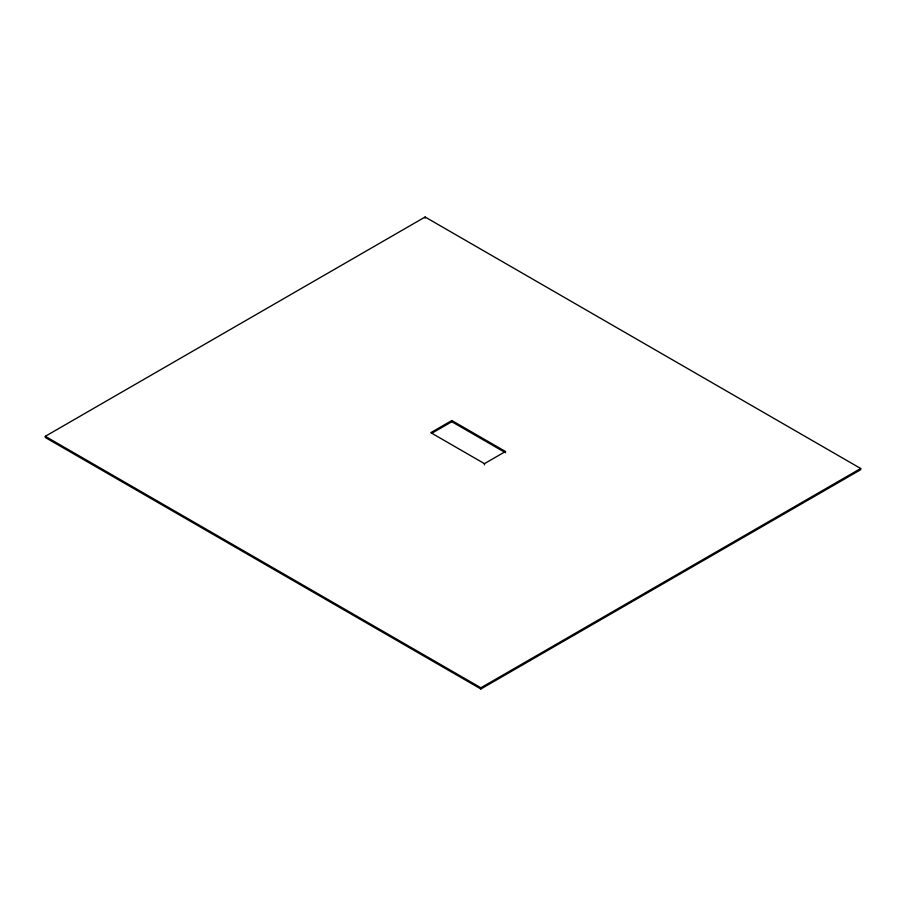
<?xml version="1.0" encoding="UTF-8"?>
<svg xmlns="http://www.w3.org/2000/svg" width="906" height="906" viewBox="0 0 906 906"><rect width="100%" height="100%" fill="white"/><g stroke="black" fill="none" stroke-linecap="round" stroke-linejoin="round"><path stroke-width="1.36" d="M45.3 436.296L425.118 217.01L860.7 468.493L860.7 469.704L480.882 688.99L45.3 437.507L45.3 436.296L480.882 687.779L860.7 468.493M505.48 451.494L451.822 420.52L430.78 432.672L484.438 463.646L505.48 451.494L505.48 452.717L451.822 421.732L431.947 433.204M484.438 463.646L484.438 464.857M480.882 687.779L480.882 688.99M451.822 420.52L451.822 421.732M425.118 217.01L425.118 218.221"/></g></svg>
